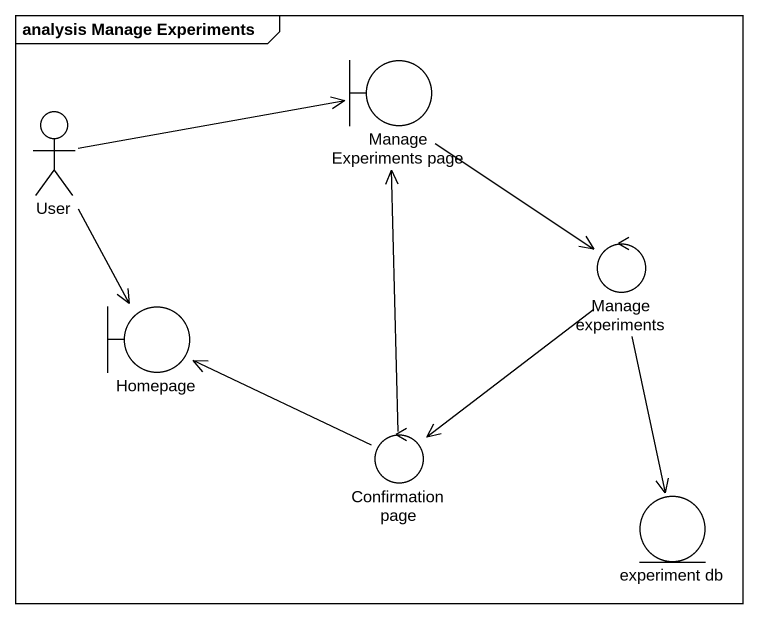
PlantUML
@startuml
mainframe analysis Manage Experiments
boundary "Manage Experiments page" as Manage_Experiments_page
actor User
control "Manage experiments" as Manage_experiments
boundary Homepage
control "Confirmation page" as Confirmation_page
entity "experiment db" as experiment_db
Manage_Experiments_page --> Manage_experiments
User -right-> Manage_Experiments_page
User --> Homepage
Manage_experiments --> Confirmation_page
Manage_experiments --> experiment_db
Confirmation_page -up-> Manage_Experiments_page
Confirmation_page -left-> Homepage
@enduml
